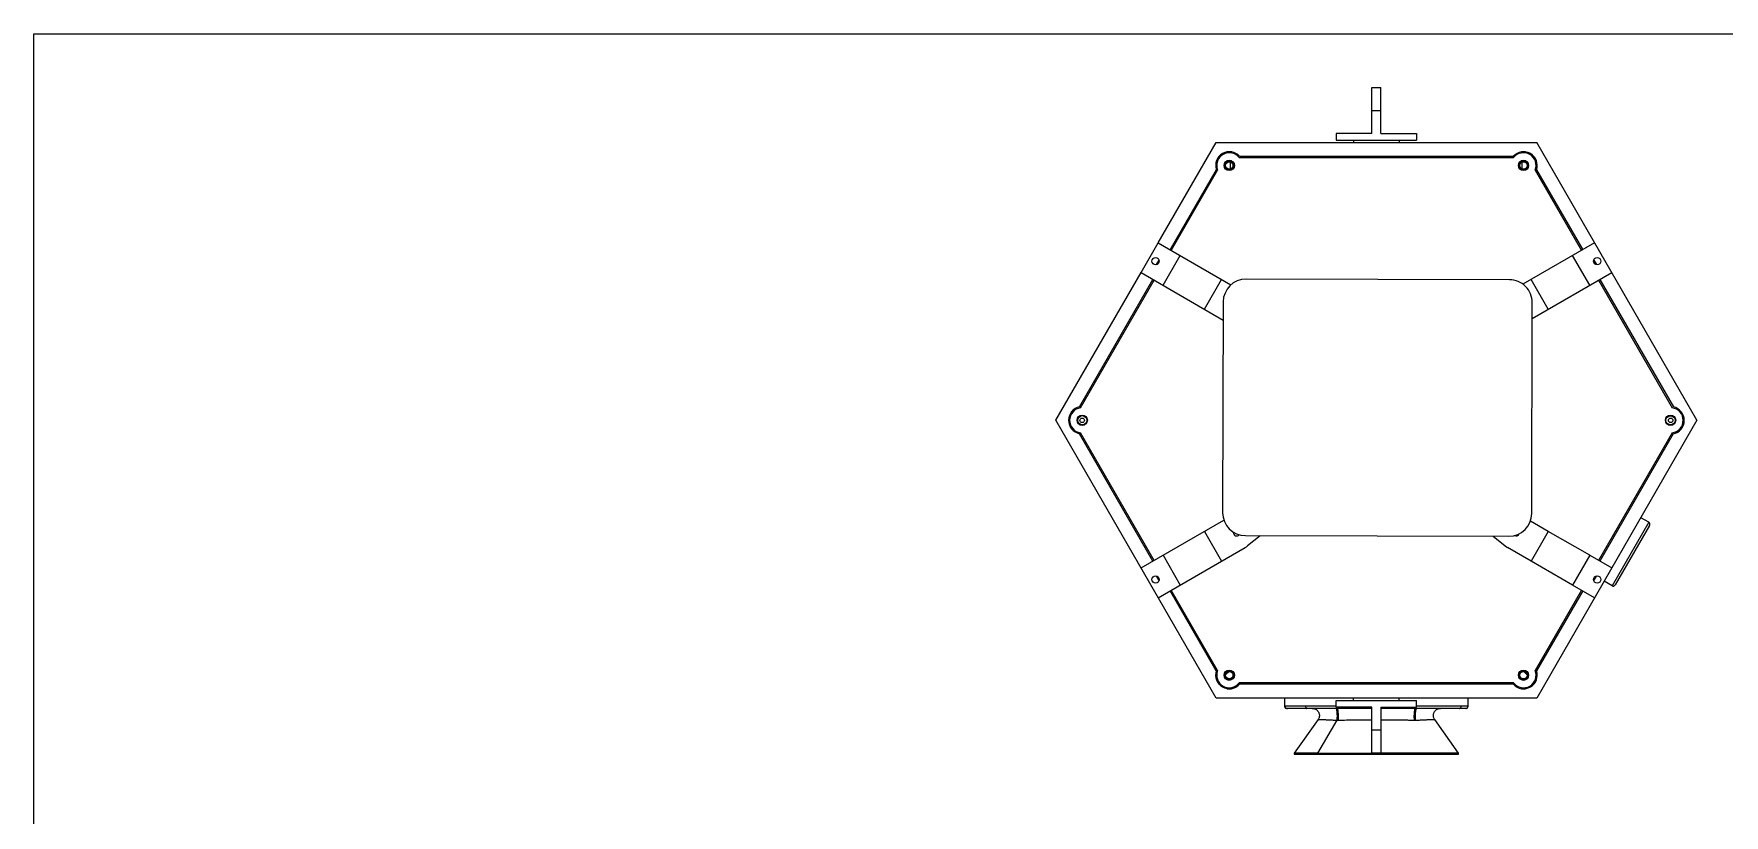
# Model space of a CAD drawing. Header units: millimetres. Extents: x 0 to 1189, y 0 to 841.
# Drawn here: x 0 to 738, y 500 to 841 of the extents above; entities that cross this region are included whole.
import ezdxf

# ---------------------------------------------------------------- set-up
doc = ezdxf.new("R2010")
doc.units = ezdxf.units.MM
doc.header["$LTSCALE"] = 65.395
doc.layers.get('0').update_dxf_attribs({"linetype": 'CONTINUOUS'})
doc.layers.add('AXIS', color=7, linetype='CONTINUOUS')
doc.layers.add('SURFACES', color=7, linetype='CONTINUOUS')

msp = doc.modelspace()

# ---------------------------------------------------------------- linework, layer by layer
at = {"color": 7, "linetype": 'Continuous'}
for p, q in [((0, 0), (0, 841)), ((0, 841), (1189, 841)), ((584.35, 797.55), (584.35, 817.55)), ((584.35, 817.55), (588.35, 817.55)), ((588.35, 797.55), (588.35, 817.55)), ((584.35, 797.55), (568.85, 797.55)), ((588.35, 797.55), (603.85, 797.55)), ((517.48, 787.29), (516.58, 785.73)), ((523.25, 789.45), (521.07, 789.45)), ((522.66, 782.02), (522.66, 785.01)), ((526.64, 787.55), (646.16, 787.55)), ((651.5, 789.45), (649.7, 789.45)), ((650.04, 782.02), (650.04, 785.01)), ((656.25, 785.52), (655.16, 787.41)), ((496.27, 746.76), (516.45, 781.71)), ((656.3, 781.64), (676.44, 746.76)), ((483.57, 736.76), (491.07, 749.76)), ((491.07, 749.76), (522.81, 731.43)), ((491.37, 742.27), (490.2, 740.25)), ((490.29, 740.2), (491.45, 742.22)), ((493.16, 731.23), (500.66, 744.22)), ((682.42, 740.2), (681.25, 742.22)), ((456.69, 678.21), (488.77, 733.76)), ((483.57, 736.76), (519.42, 716.07)), ((511.27, 720.77), (518.77, 733.76)), ((644.46, 733.66), (529.46, 733.95)), ((683.94, 733.76), (716.06, 678.13)), ((519.44, 723.98), (519.2, 631.98)), ((654.2, 631.63), (654.44, 723.63)), ((453.36, 676.23), (452.26, 674.34)), ((720.38, 674.45), (719.47, 676.02)), ((452.33, 670.15), (453.23, 668.59)), ((488.77, 610.84), (456.65, 666.47)), ((716.02, 666.4), (683.94, 610.84)), ((719.35, 668.38), (720.44, 670.27)), ((661.44, 623.83), (653.63, 628.34)), ((529.18, 621.95), (644.18, 621.66)), ((535.63, 621.94), (530.05, 617.45)), ((637.4, 621.68), (642.66, 617.45)), ((705.64, 626.42), (690.64, 600.44)), ((653.94, 610.84), (643.6, 616.81)), ((679.55, 613.37), (689.14, 607.84)), ((490.2, 604.35), (491.37, 602.34)), ((490.29, 604.4), (491.45, 602.39)), ((681.64, 594.85), (672.05, 600.38)), ((682.42, 604.4), (681.25, 602.39)), ((516.41, 562.96), (496.27, 597.85)), ((676.44, 597.85), (656.3, 562.96)), ((521.98, 562.68), (520.52, 561.23)), ((650.73, 562.68), (652.19, 561.23)), ((516.45, 559.08), (517.55, 557.2)), ((521.21, 555.16), (523.01, 555.16)), ((646.16, 557.06), (526.55, 557.06)), ((649.7, 555.16), (651.5, 555.16)), ((655.16, 557.2), (656.25, 559.08)), ((546.22, 551.06), (546.22, 547.56)), ((584.35, 546.56), (547.22, 546.56)), ((584.35, 547.06), (568.85, 547.06)), ((584.35, 527.06), (584.35, 547.06)), ((588.35, 547.06), (603.85, 547.06)), ((588.35, 547.06), (588.35, 527.06)), ((625.41, 546.56), (588.35, 546.56)), ((626.41, 547.56), (626.41, 551.06)), ((560.88, 541.67), (550.44, 526.97)), ((622.19, 526.97), (611.81, 541.66)), ((550.65, 526.56), (621.97, 526.56)), ((588.35, 527.06), (584.35, 527.06)), ((586.31, 526.97), (586.31, 526.56))]:
    msp.add_line(p, q, dxfattribs=at)
at = {"color": 9, "linetype": 'Continuous'}
for p, q in [((584.35, 807.55), (588.35, 807.55)), ((705.27, 627.79), (689.27, 600.08)), ((568.85, 547.56), (546.22, 547.56)), ((626.41, 547.56), (603.85, 547.56)), ((560.73, 526.97), (569.21, 541.4)), ((588.35, 537.06), (584.35, 537.06)), ((552.4, 526.96), (550.44, 526.97)), ((560.73, 526.97), (552.4, 526.96)), ((553.39, 526.96), (552.56, 526.96)), ((554.34, 526.96), (553.39, 526.96)), ((558.94, 526.97), (554.34, 526.96)), ((560.73, 526.97), (586.31, 526.97)), ((586.31, 526.97), (586.31, 527.06)), ((620.22, 526.96), (620.13, 526.96)), ((622.19, 526.97), (620.22, 526.96)), ((621.2, 526.96), (620.52, 526.96)), ((622.13, 526.97), (621.2, 526.96)), ((622.19, 526.97), (622.18, 526.97))]:
    msp.add_line(p, q, dxfattribs=at)
at = {"color": 7, "linetype": 'Continuous'}
for points in [[(546.22, 547.56), (546.22, 547.49), (546.23, 547.4), (546.25, 547.31), (546.28, 547.22), (546.31, 547.13), (546.36, 547.05), (546.41, 546.97), (546.47, 546.9), (546.53, 546.83), (546.6, 546.77), (546.68, 546.71), (546.76, 546.67), (546.85, 546.63), (546.94, 546.6), (547.03, 546.58), (547.12, 546.56), (547.22, 546.56)], [(558.35, 546.56), (558.6, 546.55), (558.86, 546.52), (559.11, 546.46), (559.36, 546.39), (559.59, 546.3), (559.82, 546.19), (560.04, 546.06), (560.25, 545.91), (560.45, 545.74), (560.63, 545.56), (560.79, 545.37), (560.94, 545.16), (561.07, 544.94), (561.19, 544.71), (561.28, 544.47), (561.35, 544.23), (561.41, 543.98), (561.44, 543.72), (561.45, 543.47), (561.44, 543.21), (561.41, 542.96), (561.36, 542.71), (561.29, 542.47), (561.2, 542.23), (561.09, 542), (560.96, 541.78), (560.88, 541.67)], [(611.81, 541.66), (611.74, 541.78), (611.61, 541.99), (611.5, 542.22), (611.41, 542.46), (611.34, 542.7), (611.29, 542.95), (611.26, 543.21), (611.25, 543.46), (611.26, 543.72), (611.29, 543.97), (611.35, 544.22), (611.42, 544.47), (611.51, 544.71), (611.63, 544.94), (611.76, 545.16), (611.91, 545.37), (612.07, 545.56), (612.26, 545.74), (612.45, 545.91), (612.66, 546.05), (612.88, 546.19), (613.11, 546.3), (613.35, 546.39), (613.6, 546.46), (613.85, 546.52), (614.1, 546.55), (614.36, 546.56)], [(625.41, 546.56), (625.5, 546.56), (625.6, 546.58), (625.69, 546.6), (625.78, 546.63), (625.86, 546.67), (625.94, 546.71), (626.02, 546.77), (626.09, 546.83), (626.16, 546.9), (626.22, 546.97), (626.27, 547.05), (626.31, 547.13), (626.35, 547.22), (626.38, 547.31), (626.4, 547.4), (626.41, 547.49), (626.41, 547.56)], [(550.44, 526.97), (550.44, 526.96), (550.43, 526.95), (550.42, 526.94), (550.42, 526.93), (550.41, 526.92), (550.41, 526.9), (550.4, 526.89), (550.4, 526.88), (550.4, 526.86), (550.4, 526.85), (550.39, 526.83), (550.39, 526.82), (550.39, 526.8), (550.39, 526.79), (550.4, 526.77), (550.4, 526.76), (550.4, 526.74), (550.41, 526.73), (550.41, 526.71), (550.42, 526.7), (550.43, 526.68), (550.44, 526.67), (550.45, 526.65), (550.46, 526.64), (550.48, 526.63), (550.49, 526.62), (550.51, 526.6), (550.53, 526.59), (550.54, 526.58), (550.56, 526.58), (550.58, 526.57), (550.6, 526.56), (550.63, 526.56), (550.65, 526.56)], [(621.98, 526.56), (622, 526.56), (622.02, 526.56), (622.04, 526.57), (622.06, 526.57), (622.08, 526.58), (622.1, 526.59), (622.12, 526.6), (622.13, 526.61), (622.15, 526.62), (622.16, 526.64), (622.17, 526.65), (622.19, 526.67), (622.2, 526.68), (622.2, 526.7), (622.21, 526.71), (622.22, 526.73), (622.22, 526.74), (622.23, 526.76), (622.23, 526.78), (622.23, 526.79), (622.23, 526.81), (622.23, 526.82), (622.23, 526.84), (622.23, 526.85), (622.23, 526.87), (622.23, 526.88), (622.22, 526.9), (622.22, 526.91), (622.21, 526.92), (622.21, 526.94), (622.2, 526.95), (622.19, 526.96), (622.19, 526.97)]]:
    msp.add_lwpolyline(points, dxfattribs=at)
at = {"color": 9, "linetype": 'Continuous'}
for points in [[(550.47, 526.97), (550.44, 526.97), (550.44, 526.97)], [(552.41, 526.96), (551.54, 526.96), (551.26, 526.96)]]:
    msp.add_lwpolyline(points, dxfattribs=at)
at = {"color": 7, "linetype": 'Continuous'}
for centre, radius in [((522.11, 783.57), 2.25), ((522.16, 783.55), 2), ((650.59, 783.57), 2.25), ((650.6, 783.51), 2), ((489.92, 741.76), 1.6), ((457.87, 672.3), 2.25), ((457.92, 672.33), 2), ((457.85, 672.3), 1), ((714.83, 672.3), 2.25), ((714.79, 672.27), 2), ((682.79, 602.84), 1.6), ((522.11, 561.04), 2.25), ((522.11, 561.09), 2), ((522.11, 561.09), 1.6), ((650.59, 561.04), 2.25), ((650.54, 561.06), 2)]:
    msp.add_circle(centre, radius, dxfattribs=at)
for centre, radius, start, end in [((522.16, 783.55), 6, 41.81031, 197.78345), ((650.6, 783.51), 6, 341.81031, 137.78345), ((529.44, 723.95), 10, 89.85438, 179.85438), ((644.44, 723.66), 10, 359.85438, 89.85438), ((457.92, 672.33), 6, 101.81031, 257.78345), ((714.79, 672.27), 6, 281.81031, 77.78345), ((529.2, 631.95), 10, 179.85438, 269.85438), ((644.2, 631.66), 10, 269.85438, 359.85438), ((704.77, 626.92), 1, 330, 60), ((525.35, 623.3), 1.5, 172.44739, 319.4932), ((647.35, 623.3), 1.5, 242.8098, 338.65894), ((647.35, 623.3), 7.5, 231.22583, 240), ((689.77, 600.94), 1, 240, 330), ((522.11, 561.09), 6, 161.81031, 317.78345), ((650.6, 561.09), 6, 222.21655, 18.18969)]:
    msp.add_arc(centre, radius, start, end, dxfattribs=at)
at = {"color": 9, "linetype": 'Continuous'}
for points, knots in [([(546.47, 547.56), (546.47, 547.43), (546.52, 547.17), (546.74, 546.83), (547.08, 546.61), (547.34, 546.56), (547.46, 546.56)], [0, 0, 0, 0, 0.240775, 0.500975, 0.760559, 1, 1, 1, 1]), ([(555.41, 547.56), (555.41, 547.5), (555.41, 547.37), (555.45, 547.16), (555.51, 546.93), (555.63, 546.73), (555.78, 546.59), (555.89, 546.56), (555.95, 546.56)], [0, 0, 0, 0, 0.148085, 0.300887, 0.524163, 0.719398, 0.875577, 1, 1, 1, 1]), ([(569.21, 541.4), (569.27, 541.93), (569.3, 542.77), (569.29, 543.91), (569.23, 544.79), (569.14, 545.46), (569.05, 545.9), (568.99, 546.14), (568.91, 546.33), (568.84, 546.47), (568.75, 546.56), (568.7, 546.56)], [0, 0, 0, 0, 0.298494, 0.476015, 0.649285, 0.797104, 0.856376, 0.904659, 0.941857, 0.96892, 1, 1, 1, 1]), ([(603.48, 541.4), (603.42, 541.92), (603.38, 542.76), (603.4, 543.91), (603.46, 544.79), (603.54, 545.45), (603.63, 545.9), (603.7, 546.14), (603.77, 546.33), (603.85, 546.47), (603.94, 546.56), (603.99, 546.56)], [0, 0, 0, 0, 0.29857, 0.476091, 0.64934, 0.797134, 0.856395, 0.904671, 0.941864, 0.968923, 1, 1, 1, 1]), ([(622.52, 546.56), (622.63, 546.56), (622.87, 546.61), (623.17, 546.84), (623.36, 547.18), (623.4, 547.43), (623.4, 547.56)], [0, 0, 0, 0, 0.226035, 0.479678, 0.74616, 1, 1, 1, 1]), ([(560.88, 541.67), (560.88, 541.66), (560.9, 541.66), (560.91, 541.66), (560.96, 541.66), (561.06, 541.66), (561.23, 541.66), (561.49, 541.66), (561.82, 541.66), (562.22, 541.67), (562.69, 541.67), (563.22, 541.66), (563.81, 541.65), (564.7, 541.62), (565.93, 541.56), (567.52, 541.48), (568.63, 541.43), (569.21, 541.4)], [0, 0, 0, 0, 0.000906, 0.003987, 0.009358, 0.017016, 0.039126, 0.070176, 0.109984, 0.158184, 0.214357, 0.278082, 0.348929, 0.426374, 0.598963, 0.791824, 1, 1, 1, 1]), ([(569.21, 541.4), (569.25, 541.4), (569.41, 541.4), (569.58, 541.4), (569.71, 541.41)], [0, 0, 0, 0, 0.231908, 1, 1, 1, 1]), ([(569.71, 541.41), (570.89, 541.44), (575.77, 541.56), (580.66, 541.6), (584.35, 541.61)], [0, 0, 0, 0, 0.242784, 1, 1, 1, 1]), ([(588.35, 541.61), (590.83, 541.61), (594.52, 541.58), (598.81, 541.51), (601.21, 541.46), (602.4, 541.42), (602.98, 541.41)], [0, 0, 0, 0, 0.507531, 0.757243, 0.879876, 1, 1, 1, 1]), ([(602.98, 541.41), (603.03, 541.41), (603.19, 541.4), (603.36, 541.4), (603.48, 541.4)], [0, 0, 0, 0, 0.268869, 1, 1, 1, 1]), ([(603.48, 541.4), (604.06, 541.43), (605.17, 541.48), (606.76, 541.56), (607.99, 541.62), (608.89, 541.64), (609.48, 541.65), (610.01, 541.66), (610.47, 541.66), (610.88, 541.65), (611.21, 541.65), (611.46, 541.65), (611.64, 541.65), (611.73, 541.65), (611.78, 541.65), (611.8, 541.65), (611.82, 541.65), (611.81, 541.66)], [0, 0, 0, 0, 0.208236, 0.401137, 0.573729, 0.651163, 0.721993, 0.785702, 0.84186, 0.890048, 0.929844, 0.960884, 0.982986, 0.990641, 0.996011, 0.999092, 1, 1, 1, 1]), ([(620.13, 526.96), (618.03, 526.96), (612.99, 526.97), (604.85, 526.97), (595.67, 526.97), (589.44, 526.97), (586.31, 526.97)], [0, 0, 0, 0, 0.185587, 0.447298, 0.722675, 1, 1, 1, 1])]:
    msp.add_open_spline(points, degree=3, knots=knots, dxfattribs=at)
at = {"color": 7, "linetype": 'Continuous'}
for points, knots in [([(569.71, 541.41), (569.75, 541.93), (569.8, 543.07), (569.76, 544.48), (569.65, 545.46), (569.57, 545.9), (569.51, 546.14), (569.44, 546.33), (569.38, 546.47), (569.3, 546.56), (569.25, 546.56)], [0, 0, 0, 0, 0.29956, 0.651977, 0.800338, 0.859672, 0.90784, 0.944708, 0.971173, 1, 1, 1, 1]), ([(602.98, 541.41), (602.93, 541.93), (602.89, 543.07), (602.93, 544.48), (603.04, 545.46), (603.12, 545.9), (603.18, 546.14), (603.24, 546.33), (603.31, 546.47), (603.39, 546.56), (603.44, 546.56)], [0, 0, 0, 0, 0.299603, 0.651988, 0.800325, 0.859651, 0.907815, 0.944683, 0.971152, 1, 1, 1, 1])]:
    msp.add_open_spline(points, degree=3, knots=knots, dxfattribs=at)
at = {"layer": 'AXIS', "color": 7, "linetype": 'Continuous'}
for p, q in [((568.85, 797.55), (568.85, 794.55)), ((603.85, 797.55), (603.85, 794.55)), ((568.85, 794.55), (603.85, 794.55)), ((576.35, 794.55), (576.35, 793.55)), ((596.35, 794.55), (596.35, 793.55)), ((526.46, 786.95), (646.25, 786.95)), ((496.79, 746.46), (517.02, 781.5)), ((655.69, 781.5), (675.92, 746.46)), ((457.12, 677.75), (489.29, 733.46)), ((683.42, 733.46), (715.59, 677.75)), ((489.29, 611.14), (457.12, 666.85)), ((715.59, 666.85), (683.42, 611.14)), ((705.27, 627.79), (701.81, 629.79)), ((517.02, 563.11), (496.79, 598.15)), ((675.92, 598.15), (655.69, 563.11)), ((689.27, 600.08), (685.81, 602.08)), ((646.25, 557.66), (526.46, 557.66)), ((568.85, 550.06), (603.85, 550.06)), ((568.85, 547.06), (568.85, 550.06)), ((576.35, 550.06), (576.35, 551.06)), ((596.35, 550.06), (596.35, 551.06)), ((603.85, 547.06), (603.85, 550.06))]:
    msp.add_line(p, q, dxfattribs=at)
for centre, start, end in [((522.11, 783.57), 37.88588, 202.11412), ((650.59, 783.57), 337.88588, 142.11412), ((457.87, 672.3), 97.88588, 262.11412), ((714.83, 672.3), 277.88588, 82.11412), ((522.11, 561.04), 157.88588, 322.11412), ((650.59, 561.04), 217.88588, 22.11412)]:
    msp.add_arc(centre, 5.5, start, end, dxfattribs=at)
at = {"layer": 'SURFACES', "color": 7, "linetype": 'Continuous'}
for p, q in [((491.07, 749.76), (516.35, 793.55)), ((516.35, 793.55), (656.35, 793.55)), ((726.35, 672.3), (656.35, 793.55)), ((681.64, 749.76), (650.37, 731.7)), ((679.55, 731.23), (672.05, 744.22)), ((681.34, 742.27), (682.5, 740.25)), ((446.35, 672.3), (483.57, 736.76)), ((661.44, 720.77), (653.94, 733.76)), ((654.42, 716.72), (689.14, 736.76)), ((516.35, 551.06), (446.35, 672.3)), ((726.35, 672.3), (656.35, 551.06)), ((483.57, 607.84), (519.74, 628.72)), ((511.27, 623.83), (518.77, 610.84)), ((661.44, 623.83), (653.94, 610.84)), ((679.55, 613.37), (661.44, 623.83)), ((491.07, 594.85), (529.1, 616.81)), ((493.16, 613.37), (500.66, 600.38)), ((679.55, 613.37), (672.05, 600.38)), ((672.05, 600.38), (653.94, 610.84)), ((682.5, 604.35), (681.34, 602.34)), ((656.35, 551.06), (516.35, 551.06))]:
    msp.add_line(p, q, dxfattribs=at)
for centre, radius in [((522.11, 783.51), 1.6), ((650.6, 783.51), 1.6), ((682.79, 741.76), 1.6), ((714.85, 672.3), 1), ((489.92, 602.84), 1.6), ((650.6, 561.09), 1.6)]:
    msp.add_circle(centre, radius, dxfattribs=at)
msp.add_arc((525.35, 623.3), 7.5, 300, 308.77417, dxfattribs=at)

doc.saveas('drawing.dxf')
